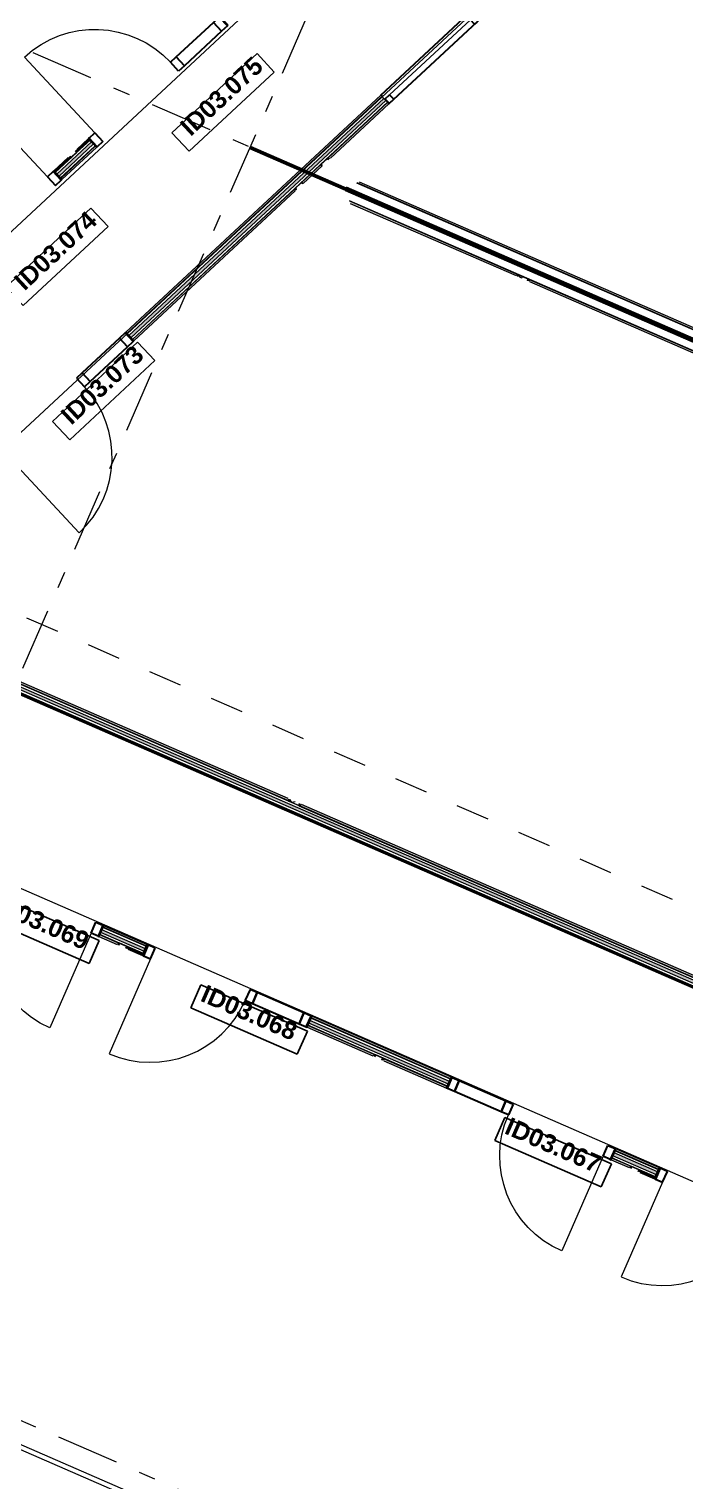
# Model space of a CAD drawing. Header units: millimetres. Extents: x -35034 to 431752, y -71616 to 25069.
# Drawn here: x 318706 to 324227, y -38794 to -26568 of the extents above; entities that cross this region are included whole.
import ezdxf
from ezdxf.enums import TextEntityAlignment as Align

# ---------------------------------------------------------------- set-up
doc = ezdxf.new("R2010")
doc.units = ezdxf.units.MM
doc.header["$MEASUREMENT"] = 0
doc.linetypes.add('Dashed', pattern=[564.444447, 282.222223, -282.222223])
doc.linetypes.add('Double Dashed', pattern=[1093.611073, 529.166651, -211.666656, 141.111112, -211.666656])
for name, color, linetype, lineweight, true_color in [('A-25-M_Wall_Int_Pen_No__107', 7, 'Continuous', 15, 0xa6a6a6), ('New_A-05-M_Gross_Int_Circulation_Pen_No__74', 7, 'Continuous', 20, 0x606060), ('New_A-05-M_Gross_Int_Plant_Pen_No__74', 7, 'Continuous', 20, 0x606060), ('New_A-15-MG_Structural_Grid_Phase_2_Pen_No__222', 7, 'Continuous', 13, 0x65af33), ('New_A-25-M_Wall_Int_Pen_No__107', 7, 'Continuous', 15, 0xa6a6a6), ('New_ArchiCAD Doors_Pen_No__43', 7, 'Continuous', 30, 0x444444), ('New_ArchiCAD Doors_Pen_No__63', 7, 'Continuous', 20, 0x606060), ('New_ArchiCAD Windows_Pen_No__23', 7, 'Continuous', 30, 0x2a2a2a), ('New_ArchiCAD Windows_Pen_No__43', 7, 'Continuous', 30, 0x444444)]:
    doc.layers.add(name, color=color, linetype=linetype, lineweight=lineweight, true_color=true_color)
for name, color, linetype in [('A-95-MC_Marker_Section_P2.Marker', 7, 'Continuous'), ('New_A-05-M_Gross_Int_Circulation', 7, 'Continuous'), ('New_A-15-MG_Structural_Grid_Phase_2', 7, 'Continuous'), ('New_A-20-M_Floor_Slab', 7, 'Continuous'), ('New_A-20-M_Roof', 7, 'Continuous'), ('New_A-25-M_Wall_Int', 7, 'Continuous'), ('New_ArchiCAD Door Markers', 7, 'Continuous'), ('New_ArchiCAD Doors', 7, 'Continuous'), ('New_ArchiCAD Windows', 7, 'Continuous')]:
    doc.layers.add(name, color=color, linetype=linetype)
for name, color, linetype, lineweight in [('A-95-MC_Marker_Section_P2.Marker_Pen_No__1', 7, 'Continuous', 13), ('New_A-20-M_Floor_Slab_Pen_No__89', 8, 'Continuous', 20), ('New_A-20-M_Roof_Pen_No__92', 8, 'Continuous', 13), ('New_A-25-M_Wall_Int_Pen_No__1', 7, 'Continuous', 13), ('New_A-95-P_Drawing_Pen_No__156', 5, 'Continuous', 50), ('New_ArchiCAD Door Markers_Pen_No__1', 7, 'Continuous', 13), ('New_ArchiCAD Door Markers_Pen_No__5', 7, 'Continuous', 25), ('New_ArchiCAD Doors_Pen_No__1', 7, 'Continuous', 13), ('New_ArchiCAD Windows_Pen_No__1', 7, 'Continuous', 13), ('New_ArchiCAD Windows_Pen_No__83', 8, 'Continuous', 20), ('New_ArchiCAD Zone Stamps_Pen_No__6', 7, 'Continuous', 35)]:
    doc.layers.add(name, color=color, linetype=linetype, lineweight=lineweight)
doc.styles.add('GENERATED_STYLE_1', font='')
doc.styles.add('GENERATED_STYLE_2', font='')
doc.styles.add('GENERATED_STYLE_3', font='')
doc.styles.add('GENERATED_STYLE_4', font='')
doc.styles.get('GENERATED_STYLE_1').set_extended_font_data('Swis721 BT', bold=True)
doc.styles.get('GENERATED_STYLE_2').set_extended_font_data('Arial', bold=True)
doc.styles.get('GENERATED_STYLE_3').set_extended_font_data('Arial')
doc.styles.get('GENERATED_STYLE_4').set_extended_font_data('Swis721 BT')
doc.linetypes.add('Double Slash', pattern='A,0,[1,EC-MA-00-03-DR-A-00370 Phase 2 Hub Third Floor GA-S2-P201.Shx,S=15.679012,R=0,X=0,Y=0],-1975.555563,0', length=1975.555563)

# ---------------------------------------------------------------- blocks, each defined once
blk = doc.blocks.new('Roof_17_2', base_point=(296911, -52585))
at = {"layer": 'New_A-20-M_Roof_Pen_No__92', "linetype": 'Continuous', "flags": 128}
blk.add_lwpolyline([(306635, -33296), (323801, -40782)], dxfattribs=at)
blk = doc.blocks.new('Corridor 02-Third_INB 3152_63_2', base_point=(314167, -30973))
at = {"layer": 'New_A-05-M_Gross_Int_Circulation_Pen_No__74', "linetype": 'Continuous'}
for p, q in [((334813, -13146), (316165, -30497)), ((317023, -31465), (335704, -14103)), ((310440, -30231), (329666, -38615)), ((330265, -37239), (317023, -31465))]:
    blk.add_line(p, q, dxfattribs=at)
at = {"layer": 'New_ArchiCAD Zone Stamps_Pen_No__6'}
for tag, height, style, p in [('ROOM_NAME', 250, 'GENERATED_STYLE_2', (313334, -29414)), ('zoneNameLine2', 250, 'GENERATED_STYLE_2', (313146, -29846)), ('ROOM_NUMBER', 200, 'GENERATED_STYLE_3', (312957, -30267)), ('measuredAreaCode', 200, 'GENERATED_STYLE_3', (312800, -30627)), ('ROOM_HOLES_PRM', 200, 'GENERATED_STYLE_3', (313108, -30761)), ('DUMMY_649', 200, 'GENERATED_STYLE_3', (313737, -31035)), ('DUMMY_650', 133, 'GENERATED_STYLE_3', (314016, -31142))]:
    blk.add_attdef(tag, text='', height=height, rotation=336.4404, dxfattribs=dict(at, style=style)).set_placement(p, align=Align.TOP_LEFT)
blk = doc.blocks.new('Slab_6_2', base_point=(319509, -20987))
at = {"layer": 'New_A-20-M_Floor_Slab_Pen_No__89', "linetype": 'Continuous', "flags": 128}
blk.add_lwpolyline([(360396, -39043), (361680, -36097), (358829, -34853), (360799, -30335), (343500, -22792), (351452, -4556), (347529, -2845), (347719, -2410), (346158, -1730), (345969, -2165), (345491, -1957), (343499, -6526), (338307, -4262), (330724, -11317), (330342, -10906), (319509, -20987), (319509, -20987), (306424, -33163), (323849, -40760)], dxfattribs=at)
blk = doc.blocks.new('*X1031', base_point=(341458, 0))
at = {"layer": 'New_A-25-M_Wall_Int_Pen_No__107', "linetype": 'Continuous'}
blk.add_hatch(color=256, dxfattribs=at).paths.add_polyline_path([(317071, -31453), (324738, -34796), (324748, -34773), (317116, -31445)])
blk = doc.blocks.new('*X1032', base_point=(341458, 0))
at = {"layer": 'New_A-25-M_Wall_Int_Pen_No__107', "linetype": 'Continuous'}
blk.add_hatch(color=256, dxfattribs=at).paths.add_polyline_path([(326122, -35400), (330187, -37172), (330196, -37150), (330196, -37149), (326132, -35377)])
blk = doc.blocks.new('*X1033', base_point=(341458, 0))
at = {"layer": 'New_A-25-M_Wall_Int_Pen_No__107', "linetype": 'Continuous'}
blk.add_hatch(color=256, dxfattribs=at).paths.add_polyline_path([(330187, -37172), (330209, -37182), (330196, -37150)])
blk = doc.blocks.new('*X1034', base_point=(341458, 0))
at = {"layer": 'New_A-25-M_Wall_Int_Pen_No__107', "linetype": 'Continuous'}
for p, q in [((320904, -33057), (320904, -33060)), ((320904, -33060), (320906, -33066)), ((320906, -33066), (320909, -33071)), ((320909, -33071), (320913, -33075)), ((320913, -33076), (320910, -33076)), ((320913, -33075), (320919, -33078)), ((320919, -33078), (320913, -33076)), ((320923, -33082), (320919, -33078)), ((320919, -33078), (320925, -33079)), ((320925, -33079), (320931, -33079)), ((320946, -33075), (320931, -33079)), ((320976, -33105), (320977, -33104)), ((320977, -33104), (320979, -33092)), ((320979, -33092), (320978, -33089))]:
    blk.add_line(p, q, dxfattribs=at)
blk = doc.blocks.new('Door with Sidelight on Side 2 19_13')
at = {"layer": 'New_ArchiCAD Doors_Pen_No__1', "linetype": 'Continuous'}
for p, q in [((-755, -15), (-755, 0)), ((755, -15), (755, 0)), ((-755, -18), (-755, -15)), ((-755, -37), (-755, -18)), ((-755, -62), (-755, -37)), ((-755, -82), (-755, -62)), ((-755, -85), (-755, -82)), ((-755, -100), (-755, -85)), ((755, -18), (755, -15)), ((755, -37), (755, -18)), ((755, -62), (755, -37)), ((755, -82), (755, -62)), ((755, -85), (755, -82)), ((755, -100), (755, -85))]:
    blk.add_line(p, q, dxfattribs=at)
at = {"layer": 'New_ArchiCAD Doors_Pen_No__43', "linetype": 'Continuous'}
for p, q in [((-748, 0), (-755, 0)), ((-755, 0), (-755, -100)), ((-682, 0), (-748, 0)), ((-748, 0), (-748, -100)), ((-254, 0), (-682, 0)), ((-682, 0), (-682, -100)), ((-682, -100), (-682, 0)), ((-254, -100), (-254, 0)), ((-188, 0), (-254, 0)), ((-254, 0), (-254, -100)), ((-188, -100), (-188, 0)), ((748, 0), (682, 0)), ((682, 0), (682, -100)), ((748, 0), (755, 0)), ((748, -100), (748, 0)), ((755, 0), (755, -100)), ((-748, -100), (-755, -100)), ((-748, -100), (-682, -100)), ((-682, -100), (-254, -100)), ((-254, -100), (-188, -100)), ((682, -100), (748, -100)), ((748, -100), (755, -100))]:
    blk.add_line(p, q, dxfattribs=at)
at = {"layer": 'New_ArchiCAD Doors_Pen_No__63', "linetype": 'Continuous'}
blk.add_line((682, 0), (682, 870), dxfattribs=at)
blk.add_arc((682, 0), 870, 90, 180, dxfattribs=at)
blk = doc.blocks.new('Door Stamp 17_21')
at = {"layer": 'New_ArchiCAD Door Markers_Pen_No__5', "linetype": 'Continuous'}
for p, q in [((771, -442), (-207, -442)), ((-207, -442), (-207, -654)), ((771, -654), (771, -442)), ((-207, -654), (771, -654)), ((-207, -654), (771, -654))]:
    blk.add_line(p, q, dxfattribs=at)
at = {"layer": 'New_ArchiCAD Door Markers_Pen_No__1', "style": 'GENERATED_STYLE_1'}
blk.add_attdef('AC_WIDO_ID', text='', height=150, dxfattribs=at).set_placement((-148, -609), align=Align.BOTTOM_LEFT)
blk = doc.blocks.new('Wall_302_2', base_point=(317182, -31434))
at = {"layer": 'New_A-25-M_Wall_Int_Pen_No__107', "linetype": 'Continuous'}
for points in [[(317029, -31460), (317002, -31465), (324723, -34831), (324729, -34817)], [(320886, -33049), (317182, -31434), (317155, -31438), (320880, -33063)], [(320899, -33055), (320886, -33049), (320880, -33063), (320893, -33069)], [(320999, -33098), (320986, -33092), (320980, -33106), (320993, -33112)], [(320993, -33112), (324757, -34753), (324763, -34740), (320999, -33098)], [(326107, -35435), (330215, -37226), (330221, -37212), (326113, -35421)], [(326141, -35357), (330171, -37114), (330177, -37100), (326147, -35343)], [(330177, -37100), (330171, -37114), (330184, -37120)], [(330215, -37226), (330228, -37232), (330221, -37212)]]:
    blk.add_hatch(color=256, dxfattribs=at).paths.add_polyline_path(points)
at = {"layer": 'New_A-25-M_Wall_Int_Pen_No__107', "linetype": 'Continuous', "lineweight": 0, "true_color": 0x535353}
for points in [[(317029, -31460), (324729, -34817), (324730, -34815), (317035, -31459)], [(320979, -33106), (317155, -31438), (317150, -31439), (320977, -33108)], [(320900, -33055), (320899, -33055), (320893, -33069), (320894, -33069)], [(320980, -33106), (320979, -33106), (320977, -33108), (320978, -33109)], [(320978, -33109), (324756, -34756), (324757, -34753), (320980, -33106)], [(320986, -33092), (320985, -33092), (320979, -33106), (320980, -33106)], [(326113, -35421), (330218, -37211), (330219, -37208), (326114, -35418)], [(326140, -35360), (330183, -37123), (330184, -37120), (326141, -35357)], [(330183, -37123), (330186, -37124), (330184, -37120)], [(330218, -37211), (330221, -37212), (330219, -37208)]]:
    blk.add_hatch(color=251, dxfattribs=at).paths.add_polyline_path(points)
at = {"layer": 'New_A-25-M_Wall_Int_Pen_No__1', "linetype": 'Continuous'}
for p, q in [((317029, -31460), (324729, -34817)), ((317035, -31459), (324730, -34815)), ((317071, -31453), (324738, -34796)), ((317116, -31445), (324748, -34773)), ((317150, -31439), (320977, -33108)), ((317155, -31438), (320880, -33063)), ((320880, -33063), (320893, -33069)), ((320899, -33055), (320893, -33069)), ((320900, -33055), (320894, -33069)), ((320894, -33069), (320979, -33106)), ((320977, -33108), (320978, -33109)), ((320978, -33109), (324756, -34756)), ((320985, -33092), (320979, -33106)), ((320980, -33106), (320986, -33092)), ((320980, -33106), (320993, -33112)), ((320993, -33112), (324757, -34753)), ((324723, -34831), (324729, -34817)), ((324729, -34817), (324730, -34815)), ((324730, -34815), (324738, -34796)), ((324738, -34796), (324748, -34773)), ((324748, -34773), (324756, -34756)), ((324756, -34756), (324757, -34753)), ((324757, -34753), (324763, -34740)), ((326107, -35435), (326113, -35421)), ((326113, -35421), (326114, -35418)), ((326113, -35421), (330218, -37211)), ((326114, -35418), (326122, -35400)), ((326114, -35418), (330202, -37200)), ((326122, -35400), (326132, -35377)), ((326122, -35400), (330187, -37172)), ((326132, -35377), (326140, -35360)), ((326132, -35377), (330178, -37141)), ((326140, -35360), (326141, -35357)), ((326140, -35360), (330183, -37123)), ((326141, -35357), (326147, -35343)), ((326141, -35357), (330171, -37114)), ((330171, -37114), (330184, -37120)), ((330178, -37141), (330196, -37149)), ((330183, -37123), (330186, -37124)), ((330187, -37172), (330209, -37182)), ((330202, -37200), (330219, -37208)), ((330218, -37211), (330221, -37212))]:
    blk.add_line(p, q, dxfattribs=at)
at = {"layer": 'New_A-25-M_Wall_Int_Pen_No__1', "linetype": 'Continuous', "flags": 128}
for points in [[(317002, -31465), (324723, -34831)], [(320886, -33049), (317182, -31434)], [(324763, -34740), (320999, -33098)], [(326107, -35435), (330228, -37232)], [(330177, -37100), (326147, -35343)]]:
    blk.add_lwpolyline(points, dxfattribs=at)
at = {"layer": 'New_A-25-M_Wall_Int', "color": 250, "lineweight": 50, "true_color": 0x2a2a2a}
for name in ['*X1031', '*X1034', '*X1032', '*X1033']:
    blk.add_blockref(name, (341458, 0), dxfattribs=at)
at = {"layer": 'New_ArchiCAD Door Markers'}
ref = blk.add_blockref('Door Stamp 17_21', (325455, -35041), dxfattribs=dict(at, rotation=336.4404143293995))
ref.add_attrib('AC_WIDO_ID', 'ID03.088', dxfattribs={"layer": 'New_ArchiCAD Door Markers_Pen_No__1', "color": 7, "height": 150, "rotation": 336.4404, "style": 'GENERATED_STYLE_1'}).set_placement((325058, -35537), align=Align.BOTTOM_LEFT)
at = {"layer": 'New_ArchiCAD Doors', "color": 251, "linetype": 'Continuous', "lineweight": 20, "true_color": 0x606060, "xscale": -1, "zscale": 1000, "rotation": 336.4404143293995}
blk.add_blockref('Door with Sidelight on Side 2 19_13', (325455, -35041), dxfattribs=at)
blk = doc.blocks.new('*X1050', base_point=(341458, 0))
at = {"layer": 'New_A-25-M_Wall_Int_Pen_No__107', "linetype": 'Continuous'}
blk.add_hatch(color=256, dxfattribs=at).paths.add_polyline_path([(321692, -27152), (319546, -29150), (319563, -29168), (321709, -27170), (321701, -27161)])
blk = doc.blocks.new('Horizontal Multi-Sash Window 19')
at = {"layer": 'New_ArchiCAD Windows_Pen_No__1', "linetype": 'Continuous'}
for p, q in [((-1500, -13), (-1500, 0)), ((1500, -13), (1500, 0)), ((-1500, -32), (-1500, -13)), ((-1500, -35), (-1500, -32)), ((-1500, -50), (-1500, -35)), ((1500, -32), (1500, -13)), ((1500, -35), (1500, -32)), ((1500, -50), (1500, -35))]:
    blk.add_line(p, q, dxfattribs=at)
at = {"layer": 'New_ArchiCAD Windows_Pen_No__23', "linetype": 'Continuous'}
for p, q in [((-1500, 50), (1500, 50)), ((-1500, -50), (1500, -50))]:
    blk.add_line(p, q, dxfattribs=at)
at = {"layer": 'New_ArchiCAD Windows_Pen_No__43', "linetype": 'Continuous'}
for p, q in [((-1500, 0), (-1495, 0)), ((-1495, 0), (-1445, 0)), ((-1445, 0), (-1445, -50)), ((-515, -50), (-515, 0)), ((-515, 0), (-490, 0)), ((-490, 0), (-465, 0)), ((-465, 0), (-465, -50)), ((465, -50), (465, 0)), ((465, 0), (490, 0)), ((490, 0), (515, 0)), ((515, 0), (515, -50)), ((1445, -50), (1445, 0)), ((1445, 0), (1495, 0)), ((1495, 0), (1500, 0)), ((-1495, -50), (-1500, -50)), ((-1445, -50), (-1495, -50)), ((-490, -50), (-515, -50)), ((-465, -50), (-490, -50)), ((490, -50), (465, -50)), ((515, -50), (490, -50)), ((1495, -50), (1445, -50)), ((1500, -50), (1495, -50))]:
    blk.add_line(p, q, dxfattribs=at)
at = {"layer": 'New_ArchiCAD Windows_Pen_No__83', "linetype": 'Continuous'}
for p, q in [((-1495, -50), (-1495, 0)), ((-1445, 0), (-515, 0)), ((-465, 0), (465, 0)), ((515, 0), (1445, 0)), ((1495, -50), (1495, 0)), ((-515, -50), (-1445, -50)), ((465, -50), (-465, -50)), ((1445, -50), (515, -50))]:
    blk.add_line(p, q, dxfattribs=at)
blk = doc.blocks.new('Door with Sidelight on Side 2 19_11')
at = {"layer": 'New_ArchiCAD Doors_Pen_No__1', "linetype": 'Continuous'}
for p, q in [((-755, 0), (-755, -15)), ((755, 0), (755, -15)), ((-755, -15), (-755, -18)), ((-755, -18), (-755, -37)), ((-755, -37), (-755, -62)), ((-755, -62), (-755, -82)), ((-755, -82), (-755, -85)), ((-755, -85), (-755, -100)), ((755, -15), (755, -18)), ((755, -18), (755, -37)), ((755, -37), (755, -62)), ((755, -62), (755, -82)), ((755, -82), (755, -85)), ((755, -85), (755, -100))]:
    blk.add_line(p, q, dxfattribs=at)
at = {"layer": 'New_ArchiCAD Doors_Pen_No__43', "linetype": 'Continuous'}
for p, q in [((-748, 0), (-755, 0)), ((-755, 0), (-755, -100)), ((-682, 0), (-748, 0)), ((-748, 0), (-748, -100)), ((-254, 0), (-682, 0)), ((-682, 0), (-682, -100)), ((-682, -100), (-682, 0)), ((-254, -100), (-254, 0)), ((-188, 0), (-254, 0)), ((-254, 0), (-254, -100)), ((-188, -100), (-188, 0)), ((748, 0), (682, 0)), ((682, 0), (682, -100)), ((748, 0), (755, 0)), ((748, -100), (748, 0)), ((755, 0), (755, -100)), ((-748, -100), (-755, -100)), ((-748, -100), (-682, -100)), ((-682, -100), (-254, -100)), ((-254, -100), (-188, -100)), ((682, -100), (748, -100)), ((748, -100), (755, -100))]:
    blk.add_line(p, q, dxfattribs=at)
at = {"layer": 'New_ArchiCAD Doors_Pen_No__63', "linetype": 'Continuous'}
blk.add_line((682, 0), (682, 870), dxfattribs=at)
blk.add_arc((682, 0), 870, 90, 180, dxfattribs=at)
blk = doc.blocks.new('Door Stamp 17_18')
at = {"layer": 'New_ArchiCAD Door Markers_Pen_No__5', "linetype": 'Continuous'}
for p, q in [((207, 242), (-771, 242)), ((-771, 242), (-771, 30)), ((207, 242), (-771, 242)), ((207, 30), (207, 242)), ((-771, 30), (207, 30))]:
    blk.add_line(p, q, dxfattribs=at)
at = {"layer": 'New_ArchiCAD Door Markers_Pen_No__1', "style": 'GENERATED_STYLE_1'}
blk.add_attdef('AC_WIDO_ID', text='', height=150, rotation=180, dxfattribs=at).set_placement((148, 287), align=Align.BOTTOM_LEFT)
blk = doc.blocks.new('Wall_306_2', base_point=(340343, -9882))
at = {"layer": 'New_A-25-M_Wall_Int_Pen_No__107', "linetype": 'Continuous'}
for points in [[(321666, -27124), (319520, -29122), (319530, -29133), (321677, -27135)], [(321724, -27187), (321227, -27650), (321242, -27656), (321735, -27198)], [(321014, -27868), (321174, -27719), (321159, -27713), (320999, -27862)], [(321230, -27667), (321242, -27656), (321227, -27650), (321215, -27661)], [(320931, -27925), (319578, -29184), (319588, -29195), (320946, -27932)], [(320946, -27932), (320958, -27920), (320943, -27914), (320931, -27925)]]:
    blk.add_hatch(color=256, dxfattribs=at).paths.add_polyline_path(points)
at = {"layer": 'New_A-25-M_Wall_Int_Pen_No__107', "linetype": 'Continuous', "lineweight": 0, "true_color": 0x535353}
for points in [[(319530, -29133), (319532, -29135), (321679, -27137), (321677, -27135)], [(321722, -27184), (321158, -27709), (321161, -27710), (321724, -27187)], [(320945, -27912), (321159, -27713), (321156, -27711), (320942, -27910)], [(321159, -27713), (321161, -27710), (321158, -27709), (321156, -27711)], [(321174, -27719), (321176, -27717), (321161, -27710), (321159, -27713)], [(321227, -27669), (321230, -27667), (321215, -27661), (321212, -27663)], [(321011, -27871), (321014, -27868), (320999, -27862), (320996, -27864)], [(320940, -27913), (319576, -29182), (319578, -29184), (320943, -27914)], [(320943, -27914), (320945, -27912), (320942, -27910), (320940, -27913)], [(320958, -27920), (320960, -27918), (320945, -27912), (320943, -27914)]]:
    blk.add_hatch(color=251, dxfattribs=at).paths.add_polyline_path(points)
at = {"layer": 'New_A-25-M_Wall_Int_Pen_No__1', "linetype": 'Continuous'}
for p, q in [((321677, -27135), (319530, -29133)), ((321679, -27137), (319532, -29135)), ((321677, -27135), (321666, -27124)), ((321679, -27137), (321677, -27135)), ((321692, -27152), (321679, -27137)), ((321692, -27152), (319546, -29150)), ((321709, -27170), (319563, -29168)), ((321722, -27184), (321158, -27709)), ((321724, -27187), (321227, -27650)), ((321701, -27161), (321692, -27152)), ((321709, -27170), (321701, -27161)), ((321722, -27184), (321709, -27170)), ((321724, -27187), (321722, -27184)), ((321735, -27198), (321724, -27187)), ((321156, -27711), (320942, -27910)), ((321159, -27713), (320999, -27862)), ((321158, -27709), (321156, -27711)), ((321159, -27713), (321174, -27719)), ((321212, -27663), (321161, -27710)), ((321176, -27717), (321161, -27710)), ((321227, -27669), (321212, -27663)), ((321227, -27650), (321215, -27661)), ((321230, -27667), (321215, -27661)), ((320996, -27864), (320945, -27912)), ((321011, -27871), (320996, -27864)), ((321014, -27868), (320999, -27862)), ((320940, -27913), (319576, -29182)), ((320931, -27925), (319578, -29184)), ((320943, -27914), (320931, -27925)), ((320942, -27910), (320940, -27913)), ((320943, -27914), (320958, -27920)), ((320960, -27918), (320945, -27912)), ((319530, -29133), (319520, -29122)), ((319532, -29135), (319530, -29133)), ((319546, -29150), (319532, -29135)), ((319563, -29168), (319546, -29150)), ((319576, -29182), (319563, -29168)), ((319578, -29184), (319576, -29182)), ((319588, -29195), (319578, -29184))]:
    blk.add_line(p, q, dxfattribs=at)
at = {"layer": 'New_A-25-M_Wall_Int_Pen_No__1', "linetype": 'Continuous', "flags": 128}
for points in [[(321666, -27124), (319520, -29122)], [(321242, -27656), (321735, -27198)], [(321014, -27868), (321174, -27719)], [(319588, -29195), (320946, -27932)]]:
    blk.add_lwpolyline(points, dxfattribs=at)
at = {"layer": 'New_A-25-M_Wall_Int', "color": 250, "lineweight": 50, "true_color": 0x2a2a2a}
blk.add_blockref('*X1050', (341458, 0), dxfattribs=at)
at = {"layer": 'New_ArchiCAD Door Markers'}
ref = blk.add_blockref('Door Stamp 17_18', (319035, -29709), dxfattribs=dict(at, rotation=222.9395604774693))
ref.add_attrib('AC_WIDO_ID', 'ID03.073', dxfattribs={"layer": 'New_ArchiCAD Door Markers_Pen_No__1', "color": 7, "height": 150, "rotation": 42.9396, "style": 'GENERATED_STYLE_1'}).set_placement((319092, -29942), align=Align.BOTTOM_LEFT)
at = {"layer": 'New_ArchiCAD Doors', "color": 251, "linetype": 'Continuous', "lineweight": 20, "true_color": 0x606060, "zscale": 1000, "rotation": 222.9395604774693}
blk.add_blockref('Door with Sidelight on Side 2 19_11', (319035, -29709), dxfattribs=at)
at = {"layer": 'New_ArchiCAD Windows', "color": 251, "linetype": 'Continuous', "lineweight": 20, "true_color": 0x606060, "zscale": 1000, "rotation": 42.93956047746932}
blk.add_blockref('Horizontal Multi-Sash Window 19', (322799, -26139), dxfattribs=at)
blk = doc.blocks.new('*X1069', base_point=(341458, 0))
at = {"layer": 'New_A-25-M_Wall_Int_Pen_No__107', "linetype": 'Continuous'}
blk.add_hatch(color=256, dxfattribs=at).paths.add_polyline_path([(319320, -34153), (319310, -34176), (319677, -34336), (319687, -34313)])
blk = doc.blocks.new('*X1070', base_point=(341458, 0))
at = {"layer": 'New_A-25-M_Wall_Int_Pen_No__107', "linetype": 'Continuous'}
blk.add_hatch(color=256, dxfattribs=at).paths.add_polyline_path([(321071, -34917), (321061, -34940), (322236, -35453), (322246, -35430)])
blk = doc.blocks.new('*X1071', base_point=(341458, 0))
at = {"layer": 'New_A-25-M_Wall_Int_Pen_No__107', "linetype": 'Continuous'}
blk.add_hatch(color=256, dxfattribs=at).paths.add_polyline_path([(323630, -36033), (323620, -36056), (323987, -36216), (323997, -36193)])
blk = doc.blocks.new('Wall_308_2', base_point=(329497, -38660))
at = {"layer": 'New_A-25-M_Wall_Int_Pen_No__107', "linetype": 'Continuous'}
for points in [[(319295, -34210), (319447, -34276), (319453, -34263), (319301, -34197)], [(319335, -34119), (319329, -34132), (319696, -34292), (319702, -34279)], [(319447, -34276), (319461, -34282), (319467, -34269), (319453, -34263)], [(319525, -34310), (319539, -34316), (319545, -34303), (319531, -34297)], [(319545, -34303), (319539, -34316), (319662, -34370), (319668, -34357)], [(321052, -34960), (321046, -34974), (321601, -35216), (321607, -35202)], [(321080, -34896), (322255, -35409), (322261, -35395), (321086, -34882)], [(321601, -35216), (321615, -35222), (321621, -35208), (321607, -35202)], [(321679, -35250), (321693, -35256), (321699, -35242), (321685, -35236)], [(321699, -35242), (321693, -35256), (322221, -35486), (322227, -35473)], [(323645, -35998), (323639, -36012), (324006, -36172), (324012, -36159)], [(323605, -36090), (323757, -36156), (323763, -36142), (323611, -36076)], [(323757, -36156), (323770, -36162), (323776, -36148), (323763, -36142)], [(323835, -36190), (323848, -36196), (323854, -36182), (323841, -36176)], [(323854, -36182), (323848, -36196), (323972, -36250), (323978, -36236)]]:
    blk.add_hatch(color=256, dxfattribs=at).paths.add_polyline_path(points)
at = {"layer": 'New_A-25-M_Wall_Int_Pen_No__107', "linetype": 'Continuous', "lineweight": 0, "true_color": 0x535353}
for points in [[(319302, -34194), (319301, -34197), (319467, -34269), (319468, -34266)], [(319329, -34132), (319328, -34135), (319695, -34295), (319696, -34292)], [(319461, -34282), (319463, -34284), (319469, -34270), (319467, -34269)], [(319467, -34269), (319469, -34270), (319471, -34267), (319468, -34266)], [(319471, -34267), (319469, -34270), (319668, -34357), (319669, -34354)], [(319522, -34309), (319525, -34310), (319531, -34297), (319528, -34295)], [(321053, -34957), (321052, -34960), (321621, -35208), (321622, -35206)], [(321080, -34896), (321079, -34899), (322254, -35411), (322255, -35409)], [(321615, -35222), (321618, -35223), (321624, -35209), (321621, -35208)], [(321621, -35208), (321624, -35209), (321625, -35207), (321622, -35206)], [(321625, -35207), (321624, -35209), (322227, -35473), (322228, -35470)], [(321676, -35249), (321679, -35250), (321685, -35236), (321682, -35235)], [(323639, -36012), (323638, -36015), (324005, -36175), (324006, -36172)], [(323612, -36074), (323611, -36076), (323776, -36148), (323778, -36146)], [(323770, -36162), (323773, -36163), (323779, -36150), (323776, -36148)], [(323776, -36148), (323779, -36150), (323780, -36147), (323778, -36146)], [(323780, -36147), (323779, -36150), (323978, -36236), (323979, -36234)], [(323832, -36189), (323835, -36190), (323841, -36176), (323838, -36175)]]:
    blk.add_hatch(color=251, dxfattribs=at).paths.add_polyline_path(points)
at = {"layer": 'New_A-25-M_Wall_Int_Pen_No__1', "linetype": 'Continuous'}
for p, q in [((319295, -34210), (319301, -34197)), ((319301, -34197), (319302, -34194)), ((319453, -34263), (319301, -34197)), ((319302, -34194), (319310, -34176)), ((319468, -34266), (319302, -34194)), ((319310, -34176), (319320, -34153)), ((319677, -34336), (319310, -34176)), ((319320, -34153), (319328, -34135)), ((319687, -34313), (319320, -34153)), ((319328, -34135), (319329, -34132)), ((319695, -34295), (319328, -34135)), ((319329, -34132), (319335, -34119)), ((319696, -34292), (319329, -34132)), ((319467, -34269), (319453, -34263)), ((319467, -34269), (319461, -34282)), ((319463, -34284), (319469, -34270)), ((319471, -34267), (319468, -34266)), ((319528, -34295), (319469, -34270)), ((319669, -34354), (319471, -34267)), ((319522, -34309), (319528, -34295)), ((319525, -34310), (319531, -34297)), ((319545, -34303), (319531, -34297)), ((319668, -34357), (319545, -34303)), ((319668, -34357), (319669, -34354)), ((319669, -34354), (319677, -34336)), ((319677, -34336), (319687, -34313)), ((319687, -34313), (319695, -34295)), ((319695, -34295), (319696, -34292)), ((319696, -34292), (319702, -34279)), ((319662, -34370), (319668, -34357)), ((321046, -34974), (321052, -34960)), ((321052, -34960), (321053, -34957)), ((321607, -35202), (321052, -34960)), ((321053, -34957), (321061, -34940)), ((321622, -35206), (321053, -34957)), ((321061, -34940), (321071, -34917)), ((322236, -35453), (321061, -34940)), ((321071, -34917), (321079, -34899)), ((322246, -35430), (321071, -34917)), ((321079, -34899), (321080, -34896)), ((322254, -35411), (321079, -34899)), ((321080, -34896), (321086, -34882)), ((322255, -35409), (321080, -34896)), ((321621, -35208), (321607, -35202)), ((321621, -35208), (321615, -35222)), ((321618, -35223), (321624, -35209)), ((321625, -35207), (321622, -35206)), ((321682, -35235), (321624, -35209)), ((322228, -35470), (321625, -35207)), ((321676, -35249), (321682, -35235)), ((321679, -35250), (321685, -35236)), ((321699, -35242), (321685, -35236)), ((322227, -35473), (321699, -35242)), ((322228, -35470), (322236, -35453)), ((322236, -35453), (322246, -35430)), ((322246, -35430), (322254, -35411)), ((322254, -35411), (322255, -35409)), ((322255, -35409), (322261, -35395)), ((322221, -35486), (322227, -35473)), ((322227, -35473), (322228, -35470)), ((323612, -36074), (323620, -36056)), ((323620, -36056), (323630, -36033)), ((323987, -36216), (323620, -36056)), ((323630, -36033), (323638, -36015)), ((323997, -36193), (323630, -36033)), ((323638, -36015), (323639, -36012)), ((324005, -36175), (323638, -36015)), ((323639, -36012), (323645, -35998)), ((324006, -36172), (323639, -36012)), ((323605, -36090), (323611, -36076)), ((323611, -36076), (323612, -36074)), ((323763, -36142), (323611, -36076)), ((323778, -36146), (323612, -36074)), ((323776, -36148), (323763, -36142)), ((323776, -36148), (323770, -36162)), ((323773, -36163), (323779, -36150)), ((323780, -36147), (323778, -36146)), ((323838, -36175), (323779, -36150)), ((323979, -36234), (323780, -36147)), ((323832, -36189), (323838, -36175)), ((323835, -36190), (323841, -36176)), ((323854, -36182), (323841, -36176)), ((323978, -36236), (323854, -36182)), ((323997, -36193), (324005, -36175)), ((324005, -36175), (324006, -36172)), ((324006, -36172), (324012, -36159)), ((323972, -36250), (323978, -36236)), ((323978, -36236), (323979, -36234)), ((323979, -36234), (323987, -36216)), ((323987, -36216), (323997, -36193))]:
    blk.add_line(p, q, dxfattribs=at)
at = {"layer": 'New_A-25-M_Wall_Int_Pen_No__1', "linetype": 'Continuous', "flags": 128}
for points in [[(319295, -34210), (319447, -34276)], [(319702, -34279), (319335, -34119)], [(319539, -34316), (319662, -34370)], [(322261, -35395), (321086, -34882)], [(321046, -34974), (321601, -35216)], [(321693, -35256), (322221, -35486)], [(324012, -36159), (323645, -35998)], [(323605, -36090), (323757, -36156)], [(323848, -36196), (323972, -36250)]]:
    blk.add_lwpolyline(points, dxfattribs=at)
at = {"layer": 'New_A-25-M_Wall_Int', "color": 250, "lineweight": 50, "true_color": 0x2a2a2a}
for name in ['*X1069', '*X1070', '*X1071']:
    blk.add_blockref(name, (341458, 0), dxfattribs=at)
at = {"layer": 'New_ArchiCAD Door Markers'}
ref = blk.add_blockref('Door Stamp 17_18', (318603, -33908), dxfattribs=dict(at, rotation=156.4356490361658))
ref.add_attrib('AC_WIDO_ID', 'ID03.069', dxfattribs={"layer": 'New_ArchiCAD Door Markers_Pen_No__1', "color": 7, "height": 150, "rotation": 336.4356, "style": 'GENERATED_STYLE_1'}).set_placement((318371, -34027), align=Align.BOTTOM_LEFT)
ref = blk.add_blockref('Door Stamp 17_18', (320354, -34672), dxfattribs=dict(at, rotation=156.4356490361658))
ref.add_attrib('AC_WIDO_ID', 'ID03.068', dxfattribs={"layer": 'New_ArchiCAD Door Markers_Pen_No__1', "color": 7, "height": 150, "rotation": 336.4356, "style": 'GENERATED_STYLE_1'}).set_placement((320122, -34790), align=Align.BOTTOM_LEFT)
ref = blk.add_blockref('Door Stamp 17_18', (322913, -35788), dxfattribs=dict(at, rotation=156.4356490361658))
ref.add_attrib('AC_WIDO_ID', 'ID03.067', dxfattribs={"layer": 'New_ArchiCAD Door Markers_Pen_No__1', "color": 7, "height": 150, "rotation": 336.4356, "style": 'GENERATED_STYLE_1'}).set_placement((322681, -35906), align=Align.BOTTOM_LEFT)
at = {"layer": 'New_ArchiCAD Doors', "color": 251, "linetype": 'Continuous', "lineweight": 20, "true_color": 0x606060, "xscale": -1, "zscale": 1000, "rotation": 156.4356490361658}
for p in [(318603, -33908), (322913, -35788)]:
    blk.add_blockref('Door with Sidelight on Side 2 19_11', p, dxfattribs=at)
at = {"layer": 'New_ArchiCAD Doors', "color": 251, "linetype": 'Continuous', "lineweight": 20, "true_color": 0x606060, "zscale": 1000, "rotation": 156.4356490361658}
for p in [(320354, -34672), (324664, -36552)]:
    blk.add_blockref('Door with Sidelight on Side 2 19_11', p, dxfattribs=at)
blk = doc.blocks.new('*X1082', base_point=(341458, 0))
at = {"layer": 'New_A-25-M_Wall_Int_Pen_No__107', "linetype": 'Continuous'}
blk.add_hatch(color=256, dxfattribs=at).paths.add_polyline_path([(318939, -27789), (318956, -27808), (319249, -27535), (319232, -27517)])
blk = doc.blocks.new('Wall_309_2', base_point=(316134, -30348))
at = {"layer": 'New_A-25-M_Wall_Int_Pen_No__107', "linetype": 'Continuous', "lineweight": 0, "true_color": 0x535353}
for points in [[(319107, -27603), (319109, -27605), (319219, -27503), (319217, -27501)], [(319105, -27605), (318924, -27773), (318926, -27776), (319107, -27607)], [(318969, -27822), (318972, -27825), (319264, -27552), (319262, -27550)], [(319097, -27592), (319094, -27594), (319105, -27605), (319107, -27603)], [(319107, -27603), (319105, -27605), (319107, -27607), (319109, -27605)], [(319048, -27638), (319045, -27640), (319056, -27651), (319058, -27649)]]:
    blk.add_hatch(color=251, dxfattribs=at).paths.add_polyline_path(points)
at = {"layer": 'New_A-25-M_Wall_Int_Pen_No__107', "linetype": 'Continuous'}
for points in [[(319206, -27490), (319108, -27582), (319118, -27593), (319217, -27501)], [(318972, -27825), (318982, -27836), (319275, -27563), (319264, -27552)], [(319108, -27582), (319097, -27592), (319107, -27603), (319118, -27593)], [(319034, -27650), (318914, -27762), (318924, -27773), (319045, -27661)], [(319045, -27640), (319034, -27650), (319045, -27661), (319056, -27651)]]:
    blk.add_hatch(color=256, dxfattribs=at).paths.add_polyline_path(points)
at = {"layer": 'New_A-25-M_Wall_Int_Pen_No__1', "linetype": 'Continuous'}
for p, q in [((319109, -27605), (319219, -27503)), ((319118, -27593), (319217, -27501)), ((319206, -27490), (319217, -27501)), ((319217, -27501), (319219, -27503)), ((319219, -27503), (319232, -27517)), ((318926, -27776), (319107, -27607)), ((318939, -27789), (319232, -27517)), ((318956, -27808), (319249, -27535)), ((318969, -27822), (319262, -27550)), ((318972, -27825), (319264, -27552)), ((319058, -27649), (319105, -27605)), ((319094, -27594), (319105, -27605)), ((319107, -27603), (319097, -27592)), ((319107, -27603), (319118, -27593)), ((319107, -27607), (319109, -27605)), ((319232, -27517), (319249, -27535)), ((319249, -27535), (319262, -27550)), ((319262, -27550), (319264, -27552)), ((319264, -27552), (319275, -27563)), ((318924, -27773), (319045, -27661)), ((319045, -27640), (319056, -27651)), ((319045, -27661), (319056, -27651)), ((319048, -27638), (319058, -27649)), ((318914, -27762), (318924, -27773)), ((318924, -27773), (318926, -27776)), ((318926, -27776), (318939, -27789)), ((318939, -27789), (318956, -27808)), ((318956, -27808), (318969, -27822)), ((318969, -27822), (318972, -27825)), ((318972, -27825), (318982, -27836))]:
    blk.add_line(p, q, dxfattribs=at)
at = {"layer": 'New_A-25-M_Wall_Int_Pen_No__1', "linetype": 'Continuous', "flags": 128}
for points in [[(319206, -27490), (319108, -27582)], [(318982, -27836), (319275, -27563)], [(319034, -27650), (318914, -27762)]]:
    blk.add_lwpolyline(points, dxfattribs=at)
at = {"layer": 'New_A-25-M_Wall_Int', "color": 250, "lineweight": 50, "true_color": 0x2a2a2a}
blk.add_blockref('*X1082', (341458, 0), dxfattribs=at)
at = {"layer": 'New_ArchiCAD Door Markers'}
ref = blk.add_blockref('Door Stamp 17_21', (319759, -26976), dxfattribs=dict(at, rotation=42.93845664641172))
ref.add_attrib('AC_WIDO_ID', 'ID03.075', dxfattribs={"layer": 'New_ArchiCAD Door Markers_Pen_No__1', "color": 7, "height": 150, "rotation": 42.9385, "style": 'GENERATED_STYLE_1'}).set_placement((320096, -27510), align=Align.BOTTOM_LEFT)
ref = blk.add_blockref('Door Stamp 17_21', (318361, -28277), dxfattribs=dict(at, rotation=42.93845664641172))
ref.add_attrib('AC_WIDO_ID', 'ID03.074', dxfattribs={"layer": 'New_ArchiCAD Door Markers_Pen_No__1', "color": 7, "height": 150, "rotation": 42.9385, "style": 'GENERATED_STYLE_1'}).set_placement((318698, -28811), align=Align.BOTTOM_LEFT)
at = {"layer": 'New_ArchiCAD Doors', "color": 251, "linetype": 'Continuous', "lineweight": 20, "true_color": 0x606060, "xscale": -1, "zscale": 1000, "rotation": 42.93845664641172}
blk.add_blockref('Door with Sidelight on Side 2 19_11', (319759, -26976), dxfattribs=at)
at = {"layer": 'New_ArchiCAD Doors', "color": 251, "linetype": 'Continuous', "lineweight": 20, "true_color": 0x606060, "zscale": 1000, "rotation": 42.93845664641172}
blk.add_blockref('Door with Sidelight on Side 2 19_11', (318361, -28277), dxfattribs=at)
blk = doc.blocks.new('Wall_345_2', base_point=(331949, -32511))
at = {"layer": 'New_A-25-M_Wall_Int_Pen_No__107', "linetype": 'Continuous', "lineweight": 0, "true_color": 0x535353}
for points in [[(331913, -32419), (321467, -27864), (321464, -27866), (331915, -32423)], [(331948, -32507), (321379, -27899), (321375, -27901), (331949, -32511)]]:
    blk.add_hatch(color=251, dxfattribs=at).paths.add_polyline_path(points)
at = {"layer": 'New_A-25-M_Wall_Int_Pen_No__107', "linetype": 'Continuous'}
blk.add_hatch(color=256, dxfattribs=at).paths.add_polyline_path([(331905, -32399), (321487, -27857), (321467, -27864), (331913, -32419)])
at = {"layer": 'New_A-25-M_Wall_Int_Pen_No__1', "linetype": 'Continuous'}
for p, q in [((331915, -32423), (321464, -27866)), ((331913, -32419), (321467, -27864)), ((331948, -32507), (321379, -27899))]:
    blk.add_line(p, q, dxfattribs=at)
at = {"layer": 'New_A-25-M_Wall_Int_Pen_No__1', "linetype": 'Continuous', "flags": 128}
for points in [[(331905, -32399), (321487, -27857)], [(321375, -27901), (331949, -32511)]]:
    blk.add_lwpolyline(points, dxfattribs=at)
blk = doc.blocks.new('*X1184', base_point=(341458, 0))
at = {"layer": 'New_A-25-M_Wall_Int_Pen_No__107', "linetype": 'Continuous'}
for p, q in [((322830, -28639), (322830, -28643)), ((322830, -28643), (322832, -28649)), ((322832, -28649), (322835, -28654)), ((322835, -28654), (322840, -28658)), ((322845, -28661), (322839, -28659)), ((322839, -28659), (322839, -28659)), ((322840, -28658), (322845, -28661)), ((322847, -28662), (322845, -28661)), ((322845, -28661), (322851, -28662)), ((322851, -28662), (322857, -28661)), ((322873, -28657), (322857, -28661)), ((322905, -28674), (322903, -28670)), ((322903, -28686), (322905, -28674)), ((322903, -28687), (322903, -28686))]:
    blk.add_line(p, q, dxfattribs=at)
blk = doc.blocks.new('Wall_350_2', base_point=(321367, -27924))
at = {"layer": 'A-25-M_Wall_Int_Pen_No__107', "linetype": 'Continuous'}
blk.add_hatch(color=256, dxfattribs=at).paths.add_polyline_path([(331622, -32472), (331616, -32486), (331624, -32473)])
at = {"layer": 'New_A-25-M_Wall_Int_Pen_No__107', "linetype": 'Continuous', "lineweight": 0, "true_color": 0x535353}
for points in [[(321368, -27928), (331662, -32416), (331663, -32414), (321367, -27924)], [(322827, -28634), (321401, -28012), (321403, -28016), (322826, -28637)], [(322827, -28637), (322826, -28637), (322820, -28650), (322821, -28651)], [(322828, -28634), (322827, -28634), (322826, -28637), (322827, -28637)], [(322827, -28637), (331624, -32473), (331626, -32471), (322828, -28634)], [(322912, -28674), (322911, -28674), (322905, -28688), (322906, -28688)]]:
    blk.add_hatch(color=251, dxfattribs=at).paths.add_polyline_path(points)
at = {"layer": 'New_A-25-M_Wall_Int_Pen_No__107', "linetype": 'Continuous'}
for points in [[(322812, -28631), (321403, -28016), (321410, -28036), (322806, -28644)], [(322826, -28637), (322812, -28631), (322806, -28644), (322820, -28650)], [(322926, -28680), (322912, -28674), (322906, -28688), (322920, -28694)], [(331622, -32472), (322926, -28680), (322920, -28694), (331616, -32486)]]:
    blk.add_hatch(color=256, dxfattribs=at).paths.add_polyline_path(points)
at = {"layer": 'New_A-25-M_Wall_Int_Pen_No__1', "linetype": 'Continuous'}
for p, q in [((321368, -27928), (331662, -32416)), ((321401, -28012), (331626, -32471)), ((321403, -28016), (322826, -28637)), ((322826, -28637), (322820, -28650)), ((322821, -28651), (322827, -28637)), ((322827, -28637), (331624, -32473)), ((322905, -28688), (322911, -28674)), ((322906, -28688), (322912, -28674))]:
    blk.add_line(p, q, dxfattribs=at)
at = {"layer": 'New_A-25-M_Wall_Int_Pen_No__1', "linetype": 'Continuous', "flags": 128}
for points in [[(331663, -32414), (321367, -27924)], [(321410, -28036), (322806, -28644)], [(322920, -28694), (331616, -32486)]]:
    blk.add_lwpolyline(points, dxfattribs=at)
at = {"layer": 'New_A-25-M_Wall_Int', "color": 250, "lineweight": 50, "true_color": 0x2a2a2a}
blk.add_blockref('*X1184', (341458, 0), dxfattribs=at)
blk = doc.blocks.new('Standard grid marker_11')
at = {"layer": 'New_A-15-MG_Structural_Grid_Phase_2_Pen_No__222', "linetype": 'Double Dashed'}
blk.add_line((705, 0), (54601, 0), dxfattribs=at)
at = {"layer": 'New_A-15-MG_Structural_Grid_Phase_2_Pen_No__222', "style": 'GENERATED_STYLE_4'}
for tag, p in [('AC_MarkerText_1_0', (-500, 43)), ('AC_MarkerText_1_1', (55806, 43))]:
    blk.add_attdef(tag, text='', height=350, rotation=180, dxfattribs=at).set_placement(p, align=Align.MIDDLE_CENTER)
blk = doc.blocks.new('Standard grid marker_12')
at = {"layer": 'New_A-15-MG_Structural_Grid_Phase_2_Pen_No__222', "linetype": 'Double Dashed'}
blk.add_line((1317, 0), (57055, 0), dxfattribs=at)
at = {"layer": 'New_A-15-MG_Structural_Grid_Phase_2_Pen_No__222', "style": 'GENERATED_STYLE_4'}
for tag, p in [('AC_MarkerText_1_0', (-500, 43)), ('AC_MarkerText_1_1', (58871, 43))]:
    blk.add_attdef(tag, text='', height=350, rotation=180, dxfattribs=at).set_placement(p, align=Align.MIDDLE_CENTER)
blk = doc.blocks.new('Standard grid marker_18')
at = {"layer": 'New_A-15-MG_Structural_Grid_Phase_2_Pen_No__222', "linetype": 'Double Dashed'}
blk.add_line((18746, 0), (39496, 0), dxfattribs=at)
at = {"layer": 'New_A-15-MG_Structural_Grid_Phase_2_Pen_No__222', "style": 'GENERATED_STYLE_4'}
for tag, p in [('AC_MarkerText_1_0', (-500, 41)), ('AC_MarkerText_1_1', (58742, 41))]:
    blk.add_attdef(tag, text='', height=350, rotation=270, dxfattribs=at).set_placement(p, align=Align.MIDDLE_CENTER)
blk = doc.blocks.new('Cutting Plane_5_2', base_point=(360309, -50545))
at = {"layer": 'A-95-MC_Marker_Section_P2.Marker_Pen_No__1', "linetype": 'Dashed'}
blk.add_line((334987, -38635), (309576, -27555), dxfattribs=at)

msp = doc.modelspace()

# ---------------------------------------------------------------- linework, layer by layer
at = {"layer": 'New_A-05-M_Gross_Int_Plant_Pen_No__74', "linetype": 'Continuous'}
msp.add_line((321186.5, -27829.1), (332059.3, -32570.2), dxfattribs=at)
at = {"layer": 'New_A-95-P_Drawing_Pen_No__156', "linetype": 'Double Slash', "flags": 128}
msp.add_lwpolyline([(332063, -32577.2), (320566.8, -27564.3)], dxfattribs=at)

# ---------------------------------------------------------------- block references
at = {"layer": 'A-95-MC_Marker_Section_P2.Marker'}
msp.add_blockref('Cutting Plane_5_2', (360308.7, -50545.4), dxfattribs=at)
at = {"layer": 'New_A-05-M_Gross_Int_Circulation', "linetype": 'Continuous'}
msp.add_blockref('Corridor 02-Third_INB 3152_63_2', (314166.9, -30973.4), dxfattribs=at)
at = {"layer": 'New_A-15-MG_Structural_Grid_Phase_2', "color": 8, "linetype": 'Continuous', "lineweight": 15, "zscale": 1000}
for name, p, rotation in [('Standard grid marker_18', (310723.9, -50137), 66.44041158399293), ('Standard grid marker_11', (362978.5, -46057.9), 156.4404115839929), ('Standard grid marker_12', (358741.6, -55774.3), 156.4404115839929)]:
    msp.add_blockref(name, p, dxfattribs=dict(at, rotation=rotation))
at = {"layer": 'New_A-20-M_Floor_Slab', "color": 8, "linetype": 'Continuous', "lineweight": 20}
msp.add_blockref('Slab_6_2', (319508.7, -20986.7), dxfattribs=at)
at = {"layer": 'New_A-20-M_Roof', "color": 8, "linetype": 'Continuous', "lineweight": 13}
msp.add_blockref('Roof_17_2', (296911.4, -52585.4), dxfattribs=at)
at = {"layer": 'New_A-25-M_Wall_Int', "color": 250, "lineweight": 50, "true_color": 0x2a2a2a}
for name, p in [('Wall_309_2', (316134.4, -30348.4)), ('Wall_306_2', (340342.9, -9881.6)), ('Wall_345_2', (331949.2, -32511.3)), ('Wall_350_2', (321366.5, -27923.9)), ('Wall_308_2', (329496.6, -38659.6)), ('Wall_302_2', (317182.1, -31433.8))]:
    msp.add_blockref(name, p, dxfattribs=at)

doc.saveas('drawing.dxf')
